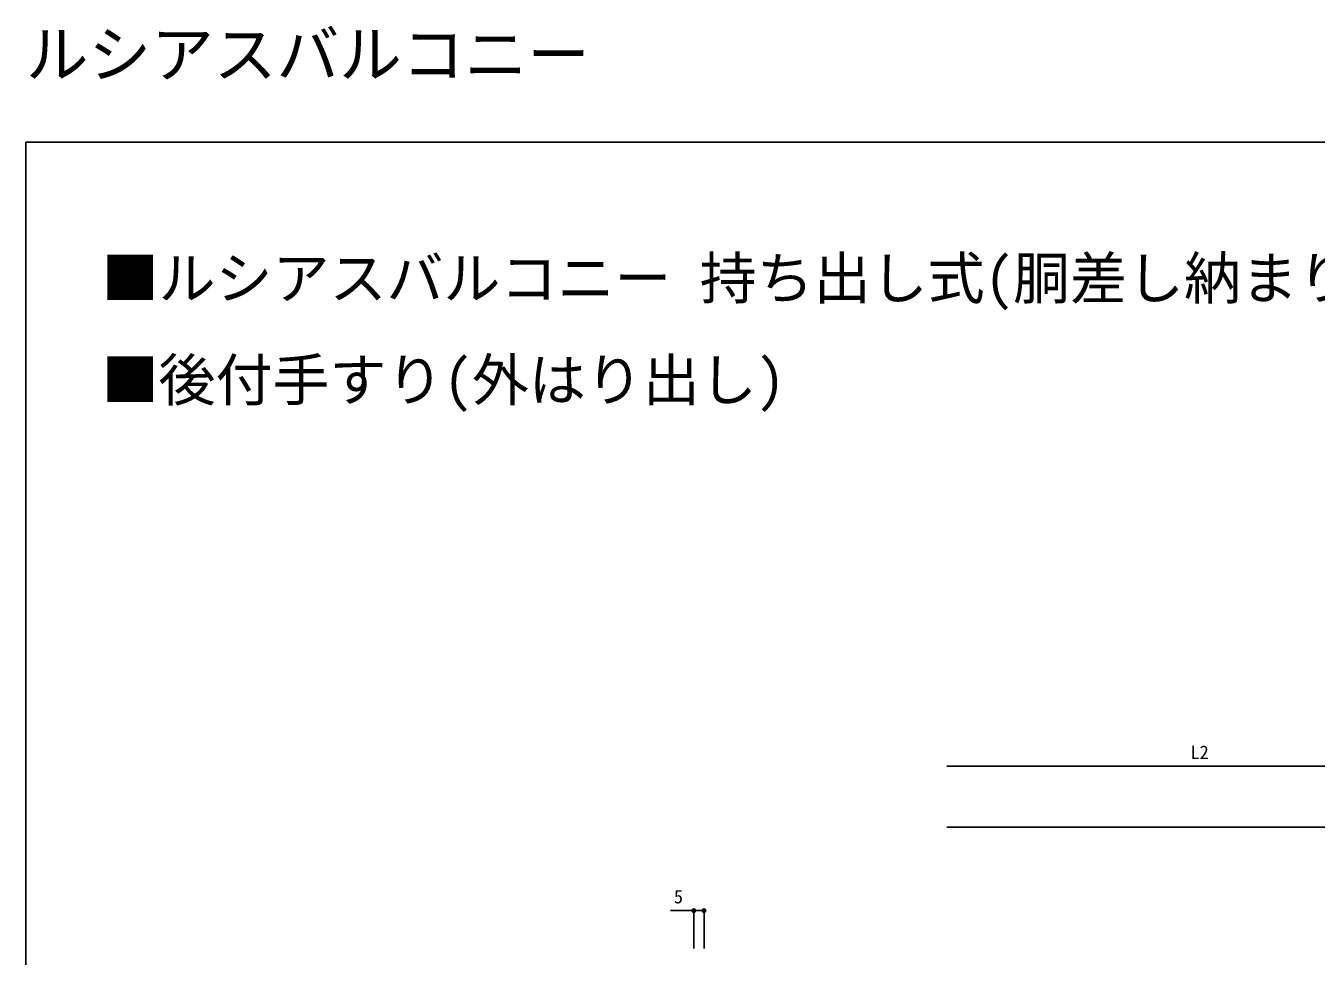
# Model space of a CAD drawing. Units: millimetres, scale not verified. Extents: x -693 to 693, y -1120 to 1121.
# Drawn here: x -693 to -59, y 664 to 1121 of the extents above; entities that cross this region are included whole.
import ezdxf
from ezdxf.enums import TextEntityAlignment as Align

# ---------------------------------------------------------------- set-up
doc = ezdxf.new("R2010")
doc.units = ezdxf.units.MM
doc.header["$LTSCALE"] = 6
for name, color, linetype in [('0-1_USER1', 3, 'Continuous'), ('0-3_YKK_12', 2, 'Continuous'), ('0-6_YKK_D', 6, 'Continuous'), ('0-7_YKK_ZWAK', 7, 'Continuous')]:
    doc.layers.add(name, color=color, linetype=linetype)
doc.styles.add('ＭＳ ゴシック', font='')
doc.styles.get('ＭＳ ゴシック').set_extended_font_data('MS Gothic')

msp = doc.modelspace()

# ---------------------------------------------------------------- linework, layer by layer
at = {"layer": '0-3_YKK_12'}
msp.add_lwpolyline([(-240.292, 727.538), (-2.792, 727.538), (7.208, 727.538)], dxfattribs=at)
at = {"layer": '0-6_YKK_D'}
for p, q in [((9.708, 757.538), (-240.292, 757.538)), ((-364.673, 667.956), (-364.673, 687.608)), ((-359.673, 667.956), (-359.673, 687.608))]:
    msp.add_line(p, q, dxfattribs=at)
msp.add_lwpolyline([(-359.673, 686.608), (-364.673, 686.608), (-376.073, 686.608)], dxfattribs=at)
for centre in [(-364.673, 686.608), (-359.673, 686.608)]:
    msp.add_circle(centre, 0.85, dxfattribs=at)
at = {"layer": '0-7_YKK_ZWAK'}
msp.add_line((-693, 1064), (693, 1064), dxfattribs=at)
msp.add_lwpolyline([(693, -1120), (-693, -1120), (-693, 1064)], dxfattribs=at)

# ---------------------------------------------------------------- texts
at = {"layer": '0-1_USER1', "style": 'ＭＳ ゴシック'}
for s, height, p in [('ルシアスバルコニー ', 22.58, (-693, 1089.2)), ('■ルシアスバルコニー 持ち出し式(胴差し納まり・柱芯納まり)共通オプション ', 20.53, (-655.755, 980.866)), ('■後付手すり(外はり出し) ', 20.53, (-655.755, 930.866))]:
    msp.add_text(s, height=height, dxfattribs=at).set_placement(p, align=Align.BOTTOM_LEFT)
at = {"layer": '0-6_YKK_D', "style": 'ＭＳ ゴシック'}
for s, p in [('L2', (-120.572, 759.138)), ('5', (-374.473, 688.208))]:
    msp.add_text(s, height=6.598, dxfattribs=at).set_placement(p, align=Align.BOTTOM_LEFT)

doc.saveas('drawing.dxf')
